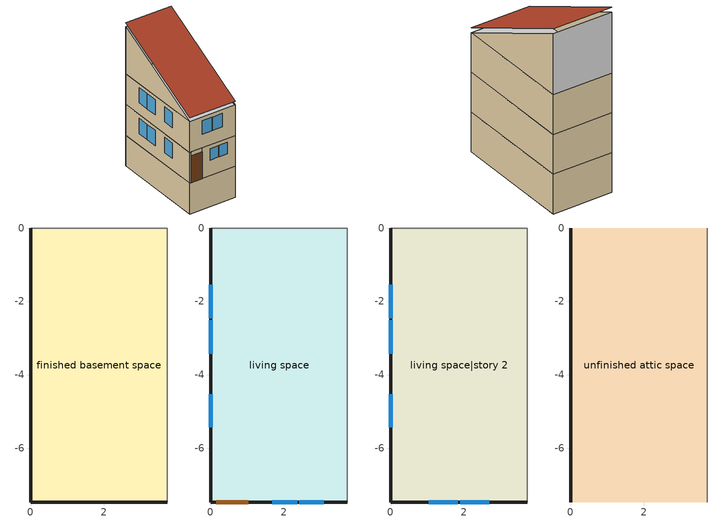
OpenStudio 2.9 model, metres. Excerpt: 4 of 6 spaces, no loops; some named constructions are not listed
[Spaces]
finished basement space
 floor foundation (FloorFndGrndFinB): 0,-7.47 0,0 3.73,0 3.73,-7.47 z-2.44
 wall foundation (WallFndGrndFinB): 0,0 0,-7.47 3.73,-7.47 z-2.44:0
 wall adiabatic (WallFndGrndFinB Reversed): 3.73,-7.47 3.73,0 0,0 z-2.44:0
living space
 floor to finished basement space (FloorFinUninsFin): 0,-7.47 0,0 3.73,0 3.73,-7.47 z0
 wall outside (WallExtInsFin): 0,0 0,-7.47 0.13,-7.47 1.05,-7.47 3.73,-7.47 z0:2.44
 wall adiabatic (WallIntFinUninsFin Reversed): 3.73,-7.47 3.73,0 0,0 z0:2.44
 window (WindowConstruction): 1.69,-7.47 2.36,-7.47 / 2.42,-7.47 3.09,-7.47 z1.24:2.13; 0,-1.55 0,-2.46 / 0,-2.52 0,-3.42 / 0,-4.52 0,-5.43 z0.93:2.13
 door (Door): 0.15,-7.47 1.02,-7.47 z0:2.13
living space|story 2
 floor to living space (FloorFinUninsFin): 0,-7.47 0,0 3.73,0 3.73,-7.47 z2.44
 wall outside (WallExtInsFin): 0,0 0,-7.47 3.73,-7.47 z2.44:4.88
 wall adiabatic (WallIntFinUninsFin Reversed): 3.73,-7.47 3.73,0 0,0 z2.44:4.88
 window (WindowConstruction): 1.04,-7.47 1.84,-7.47 / 1.9,-7.47 2.69,-7.47 z3.52:4.57; 0,-1.55 0,-2.46 / 0,-2.52 0,-3.42 / 0,-4.52 0,-5.43 z3.37:4.57
unfinished attic space
 floor to living space|story 2 (FloorFinInsUnfinAttic): 0,-7.47 0,0 3.73,0 3.73,-7.47 z4.88
 wall outside (WallExtUninsUnfin): 0,0,8.61 0,0,4.88 0,-7.47,4.88
 wall adiabatic (WallIntUnfinUninsUnfin Reversed): 3.73,0,8.61 3.73,-7.47,4.88 3.73,0,4.88
 ceiling adiabatic (RoofUnfinUninsExt Reversed): 3.73,0 0,0 z4.88:8.61
 roof outside (RoofUnfinInsExt): 3.73,0,8.91 0,0,8.91 0,-7.47,5.18 3.73,-7.47,5.18
[Exterior:Lights:Definition]
res lighting exterior: Design Level {W}=39.3122
[Schedule:Ruleset]
Name | Default Day Schedule | Summer Design Day Schedule | Winter Design Day Schedule
res lighting interior | Schedule Day 23 | res lighting interior summer design | res lighting interior winter design
res lighting exterior | Schedule Day 28 | res lighting exterior summer design | res lighting exterior winter design
res misc plug loads schedule | Schedule Day 31 | res misc plug loads schedule summer design | res misc plug loads schedule winter design
res mv_1 dryer exhaust schedule | Schedule Day 38
[Schedule:Day]
Schedule Day 23; res lighting interior winter design; Schedule Day 28; res lighting exterior winter design; Schedule Day 31; res misc plug loads schedule winter design; Schedule Day 38; res mv_1 dryer exhaust schedule allday2; res mv_1 dryer exhaust schedule allday3; res mv_1 dryer exhaust schedule allday4; res mv_1 dryer exhaust schedule allday6: 24, 0, 0
res lighting interior allday1; res lighting exterior allday1: 1, 0, 0.123751, 2, 0, 0.0742506, 4, 0, 0.0495004, 5, 0, 0.0550333, 6, 0, 0.151005, 7, 0, 0.354518, 8, 0, 0.448634, 9, 0, 0.476771, 10, 0, 0.490088, 11, 0, 0.476763, 12, 0, 0.458301, 13, 0, 0.444976, 14, 0, 0.441055, 15, 0, 0.447927, 16, 0, 0.48986, 17, 0, 0.601585, 18, 0, 0.797807, 19, 0, 0.978646, 20, 0, 0.990805, 21, 0, 0.822578, 22, 0, 0.620621, 23, 0, 0.536431, 24, 0, 0.249225
res lighting interior allday2; res lighting exterior allday2: 1, 0, 0.123751, 2, 0, 0.0742506, 4, 0, 0.0495004, 5, 0, 0.0547503, 6, 0, 0.149594, 7, 0, 0.351204, 8, 0, 0.44444, 9, 0, 0.470027, 10, 0, 0.480931, 11, 0, 0.467731, 12, 0, 0.449442, 13, 0, 0.436241, 14, 0, 0.432357, 15, 0, 0.435458, 16, 0, 0.457541, 17, 0, 0.526174, 18, 0, 0.674382, 19, 0, 0.867815, 20, 0, 0.979613, 21, 0, 0.912905, 22, 0, 0.727145, 23, 0, 0.638088, 24, 0, 0.249225
res lighting interior allday3; res lighting exterior allday3: 1, 0, 0.123751, 2, 0, 0.0742506, 4, 0, 0.0495004, 5, 0, 0.0539769, 6, 0, 0.145737, 7, 0, 0.342151, 8, 0, 0.432984, 9, 0, 0.451822, 10, 0, 0.456356, 11, 0, 0.443495, 12, 0, 0.425678, 13, 0, 0.412817, 14, 0, 0.409033, 15, 0, 0.410444, 16, 0, 0.422423, 17, 0, 0.463778, 18, 0, 0.567207, 19, 0, 0.736351, 20, 0, 0.89541, 21, 0, 0.928337, 22, 0, 0.807462, 23, 0, 0.499769, 24, 0, 0.249225
res lighting interior allday4; res lighting exterior allday4: 1, 0, 0.123751, 2, 0, 0.0742506, 4, 0, 0.0495004, 5, 0, 0.0529206, 6, 0, 0.14047, 7, 0, 0.329784, 8, 0, 0.417334, 9, 0, 0.427474, 10, 0, 0.423826, 11, 0, 0.411431, 12, 0, 0.394257, 13, 0, 0.381861, 14, 0, 0.378214, 15, 0, 0.377995, 16, 0, 0.379305, 17, 0, 0.386076, 18, 0, 0.412203, 19, 0, 0.483741, 20, 0, 0.618803, 21, 0, 0.782651, 22, 0, 0.880006, 23, 0, 0.59731, 24, 0, 0.249225
res lighting interior allday5; res lighting exterior allday5: 1, 0, 0.123751, 2, 0, 0.0742506, 4, 0, 0.0495004, 5, 0, 0.0518642, 6, 0, 0.135202, 7, 0, 0.317417, 8, 0, 0.401684, 9, 0, 0.403727, 10, 0, 0.392499, 11, 0, 0.380568, 12, 0, 0.364039, 13, 0, 0.352108, 14, 0, 0.348597, 15, 0, 0.348344, 16, 0, 0.349185, 17, 0, 0.353494, 18, 0, 0.37052, 19, 0, 0.419884, 20, 0, 0.522801, 21, 0, 0.670504, 22, 0, 0.799058, 23, 0, 0.582332, 24, 0, 0.249225
res lighting interior allday6; res lighting exterior allday6: 1, 0, 0.123751, 2, 0, 0.0742506, 4, 0, 0.0495004, 5, 0, 0.0510908, 6, 0, 0.131346, 7, 0, 0.308364, 8, 0, 0.390227, 9, 0, 0.386724, 10, 0, 0.370329, 11, 0, 0.358738, 12, 0, 0.34268, 13, 0, 0.33109, 14, 0, 0.327679, 15, 0, 0.327431, 16, 0, 0.328169, 17, 0, 0.3317, 18, 0, 0.345176, 19, 0, 0.384002, 20, 0, 0.467137, 21, 0, 0.595227, 22, 0, 0.726082, 23, 0, 0.557461, 24, 0, 0.249225
res lighting interior allday7; res lighting exterior allday7: 1, 0, 0.123751, 2, 0, 0.0742506, 4, 0, 0.0495004, 5, 0, 0.0508078, 6, 0, 0.129935, 7, 0, 0.30505, 8, 0, 0.386033, 9, 0, 0.380581, 10, 0, 0.362375, 11, 0, 0.350909, 12, 0, 0.335023, 13, 0, 0.323557, 14, 0, 0.320183, 15, 0, 0.319942, 16, 0, 0.320696, 17, 0, 0.324296, 18, 0, 0.337983, 19, 0, 0.377272, 20, 0, 0.461059, 21, 0, 0.589559, 22, 0, 0.71999, 23, 0, 0.553959, 24, 0, 0.249225
res lighting interior allday8; res lighting exterior allday8: 1, 0, 0.123751, 2, 0, 0.0742506, 4, 0, 0.0495004, 5, 0, 0.0510908, 6, 0, 0.131346, 7, 0, 0.308364, 8, 0, 0.390227, 9, 0, 0.386724, 10, 0, 0.370329, 11, 0, 0.358738, 12, 0, 0.34268, 13, 0, 0.33109, 14, 0, 0.327679, 15, 0, 0.327463, 16, 0, 0.328508, 17, 0, 0.333671, 18, 0, 0.353343, 19, 0, 0.408235, 20, 0, 0.517996, 21, 0, 0.667796, 22, 0, 0.788015, 23, 0, 0.571055, 24, 0, 0.249225
res lighting interior allday9; res lighting exterior allday9: 1, 0, 0.123751, 2, 0, 0.0742506, 4, 0, 0.0495004, 5, 0, 0.0518642, 6, 0, 0.135202, 7, 0, 0.317417, 8, 0, 0.401684, 9, 0, 0.403727, 10, 0, 0.392499, 11, 0, 0.380568, 12, 0, 0.364039, 13, 0, 0.352108, 14, 0, 0.348597, 15, 0, 0.34858, 16, 0, 0.351275, 17, 0, 0.363405, 18, 0, 0.404274, 19, 0, 0.501103, 20, 0, 0.656115, 21, 0, 0.806081, 22, 0, 0.850995, 23, 0, 0.561051, 24, 0, 0.249225
res lighting interior allday10; res lighting exterior allday10: 1, 0, 0.123751, 2, 0, 0.0742506, 4, 0, 0.0495004, 5, 0, 0.0529206, 6, 0, 0.14047, 7, 0, 0.329784, 8, 0, 0.417334, 9, 0, 0.427474, 10, 0, 0.423826, 11, 0, 0.411431, 12, 0, 0.394257, 13, 0, 0.381861, 14, 0, 0.378214, 15, 0, 0.378919, 16, 0, 0.386741, 17, 0, 0.41682, 18, 0, 0.500557, 19, 0, 0.655466, 20, 0, 0.829225, 21, 0, 0.905334, 22, 0, 0.820928, 23, 0, 0.509707, 24, 0, 0.249225
res lighting interior allday11; res lighting exterior allday11: 1, 0, 0.123751, 2, 0, 0.0742506, 4, 0, 0.0495004, 5, 0, 0.0539769, 6, 0, 0.145737, 7, 0, 0.342151, 8, 0, 0.432984, 9, 0, 0.451822, 10, 0, 0.456356, 11, 0, 0.443495, 12, 0, 0.425678, 13, 0, 0.412817, 14, 0, 0.409033, 15, 0, 0.421324, 16, 0, 0.481818, 17, 0, 0.61218, 18, 0, 0.804217, 19, 0, 0.945912, 20, 0, 0.918658, 21, 0, 0.747013, 22, 0, 0.56552, 23, 0, 0.493046, 24, 0, 0.249225
res lighting interior allday12; res lighting exterior allday12: 1, 0, 0.123751, 2, 0, 0.0742506, 4, 0, 0.0495004, 5, 0, 0.0547503, 6, 0, 0.149594, 7, 0, 0.351204, 8, 0, 0.44444, 9, 0, 0.470027, 10, 0, 0.480931, 11, 0, 0.467731, 12, 0, 0.449442, 13, 0, 0.436241, 14, 0, 0.432357, 15, 0, 0.445561, 16, 0, 0.513103, 17, 0, 0.660674, 18, 0, 0.869445, 19, 0, 1, 20, 0, 0.932675, 21, 0, 0.731582, 22, 0, 0.553643, 23, 0, 0.488328, 24, 0, 0.249225
res lighting interior summer design; res lighting exterior summer design; res misc plug loads schedule summer design: 24, 0, 1
res misc plug loads schedule allday1; res misc plug loads schedule allday12: 1, 0, 0.655649, 2, 0, 0.618183, 3, 0, 0.599451, 4, 0, 0.580718, 5, 0, 0.599451, 6, 0, 0.618183, 7, 0, 0.693115, 8, 0, 0.786779, 11, 0, 0.805512, 12, 0, 0.824245, 14, 0, 0.842977, 15, 0, 0.824245, 16, 0, 0.86171, 17, 0, 0.899176, 18, 0, 0.974107, 19, 0, 0.99284, 20, 0, 0.936642, 21, 0, 0.880443, 22, 0, 0.842977, 23, 0, 0.749313, 24, 0, 0.674382
res misc plug loads schedule allday2: 1, 0, 0.660377, 2, 0, 0.622642, 3, 0, 0.603774, 4, 0, 0.584906, 5, 0, 0.603774, 6, 0, 0.622642, 7, 0, 0.698113, 8, 0, 0.792453, 11, 0, 0.811321, 12, 0, 0.830189, 14, 0, 0.849057, 15, 0, 0.830189, 16, 0, 0.867925, 17, 0, 0.90566, 18, 0, 0.981132, 19, 0, 1, 20, 0, 0.943396, 21, 0, 0.886792, 22, 0, 0.849057, 23, 0, 0.754717, 24, 0, 0.679245
res misc plug loads schedule allday3; res misc plug loads schedule allday5: 1, 0, 0.521682, 2, 0, 0.491872, 3, 0, 0.476967, 4, 0, 0.462062, 5, 0, 0.476967, 6, 0, 0.491872, 7, 0, 0.551493, 8, 0, 0.626019, 11, 0, 0.640924, 12, 0, 0.655829, 14, 0, 0.670734, 15, 0, 0.655829, 16, 0, 0.68564, 17, 0, 0.71545, 18, 0, 0.775071, 19, 0, 0.789976, 20, 0, 0.745261, 21, 0, 0.700545, 22, 0, 0.670734, 23, 0, 0.596208, 24, 0, 0.536588
res misc plug loads schedule allday4: 1, 0, 0.519581, 2, 0, 0.489891, 3, 0, 0.475045, 4, 0, 0.4602, 5, 0, 0.475045, 6, 0, 0.489891, 7, 0, 0.549271, 8, 0, 0.623497, 11, 0, 0.638342, 12, 0, 0.653187, 14, 0, 0.668033, 15, 0, 0.653187, 16, 0, 0.682878, 17, 0, 0.712568, 18, 0, 0.771949, 19, 0, 0.786794, 20, 0, 0.742258, 21, 0, 0.697723, 22, 0, 0.668033, 23, 0, 0.593807, 24, 0, 0.534426
res misc plug loads schedule allday6; res misc plug loads schedule allday9: 1, 0, 0.434473, 2, 0, 0.409646, 3, 0, 0.397232, 4, 0, 0.384819, 5, 0, 0.397232, 6, 0, 0.409646, 7, 0, 0.4593, 8, 0, 0.521367, 11, 0, 0.533781, 12, 0, 0.546194, 14, 0, 0.558608, 15, 0, 0.546194, 16, 0, 0.571021, 17, 0, 0.595848, 18, 0, 0.645502, 19, 0, 0.657916, 20, 0, 0.620675, 21, 0, 0.583435, 22, 0, 0.558608, 23, 0, 0.49654, 24, 0, 0.446886
res misc plug loads schedule allday7; res misc plug loads schedule allday8: 1, 0, 0.43132, 2, 0, 0.406674, 3, 0, 0.39435, 4, 0, 0.382027, 5, 0, 0.39435, 6, 0, 0.406674, 7, 0, 0.455967, 8, 0, 0.517585, 11, 0, 0.529908, 12, 0, 0.542231, 14, 0, 0.554555, 15, 0, 0.542231, 16, 0, 0.566878, 17, 0, 0.591525, 18, 0, 0.640819, 19, 0, 0.653142, 20, 0, 0.616172, 21, 0, 0.579202, 22, 0, 0.554555, 23, 0, 0.492938, 24, 0, 0.443644
res misc plug loads schedule allday10: 1, 0, 0.520106, 2, 0, 0.490386, 3, 0, 0.475526, 4, 0, 0.460666, 5, 0, 0.475526, 6, 0, 0.490386, 7, 0, 0.549827, 8, 0, 0.624128, 11, 0, 0.638988, 12, 0, 0.653848, 14, 0, 0.668708, 15, 0, 0.653848, 16, 0, 0.683568, 17, 0, 0.713289, 18, 0, 0.772729, 19, 0, 0.787589, 20, 0, 0.743009, 21, 0, 0.698428, 22, 0, 0.668708, 23, 0, 0.594407, 24, 0, 0.534966
res misc plug loads schedule allday11: 1, 0, 0.51853, 2, 0, 0.4889, 3, 0, 0.474085, 4, 0, 0.45927, 5, 0, 0.474085, 6, 0, 0.4889, 7, 0, 0.54816, 8, 0, 0.622236, 11, 0, 0.637051, 12, 0, 0.651867, 14, 0, 0.666682, 15, 0, 0.651867, 16, 0, 0.681497, 17, 0, 0.711127, 18, 0, 0.770388, 19, 0, 0.785203, 20, 0, 0.740757, 21, 0, 0.696312, 22, 0, 0.666682, 23, 0, 0.592606, 24, 0, 0.533345
res mv_1 dryer exhaust schedule allday1: 7, 0, 0, 7, 10, 0.1, 8, 10, 1, 8, 20, 0.9, 14, 40, 0, 14, 50, 0.8, 15, 0, 1, 15, 10, 0.6, 24, 0, 0
res mv_1 dryer exhaust schedule allday5: 4, 0, 0, 4, 10, 0.2, 5, 40, 1, 5, 50, 0.1, 9, 0, 0, 9, 10, 0.1, 10, 10, 1, 10, 20, 0.9, 18, 0, 0, 18, 10, 0.5, 18, 20, 1, 18, 30, 0.9, 19, 10, 0, 19, 20, 0.1, 19, 40, 1, 19, 50, 0.3, 20, 30, 0, 20, 40, 0.7, 20, 50, 1, 21, 0, 0.7, 24, 0, 0
res mv_1 dryer exhaust schedule allday7: 11, 10, 0, 11, 20, 0.2, 11, 40, 1, 11, 50, 0.2, 12, 30, 0, 12, 40, 0.7, 12, 50, 1, 13, 0, 0.7, 24, 0, 0
[Schedule:Rule] Apply Sunday=Yes; Apply Monday=Yes; Apply Tuesday=Yes; Apply Wednesday=Yes; Apply Thursday=Yes; Apply Friday=Yes; Apply Saturday=Yes
res lighting interior allday rule1: Schedule Ruleset=res lighting interior; Rule Order=11; Day Schedule=res lighting interior allday1; Date Specification Type=DateRange; Start Month=1; Start Day=1; End Month=1; End Day=31
res lighting interior allday rule2: Schedule Ruleset=res lighting interior; Rule Order=10; Day Schedule=res lighting interior allday2; Date Specification Type=DateRange; Start Month=2; Start Day=1; End Month=2; End Day=28
res lighting interior allday rule3: Schedule Ruleset=res lighting interior; Rule Order=9; Day Schedule=res lighting interior allday3; Date Specification Type=DateRange; Start Month=3; Start Day=1; End Month=3; End Day=31
res lighting interior allday rule4: Schedule Ruleset=res lighting interior; Rule Order=8; Day Schedule=res lighting interior allday4; Date Specification Type=DateRange; Start Month=4; Start Day=1; End Month=4; End Day=30
res lighting interior allday rule5: Schedule Ruleset=res lighting interior; Rule Order=7; Day Schedule=res lighting interior allday5; Date Specification Type=DateRange; Start Month=5; Start Day=1; End Month=5; End Day=31
res lighting interior allday rule6: Schedule Ruleset=res lighting interior; Rule Order=6; Day Schedule=res lighting interior allday6; Date Specification Type=DateRange; Start Month=6; Start Day=1; End Month=6; End Day=30
res lighting interior allday rule7: Schedule Ruleset=res lighting interior; Rule Order=5; Day Schedule=res lighting interior allday7; Date Specification Type=DateRange; Start Month=7; Start Day=1; End Month=7; End Day=31
res lighting interior allday rule8: Schedule Ruleset=res lighting interior; Rule Order=4; Day Schedule=res lighting interior allday8; Date Specification Type=DateRange; Start Month=8; Start Day=1; End Month=8; End Day=31
res lighting interior allday rule9: Schedule Ruleset=res lighting interior; Rule Order=3; Day Schedule=res lighting interior allday9; Date Specification Type=DateRange; Start Month=9; Start Day=1; End Month=9; End Day=30
res lighting interior allday rule10: Schedule Ruleset=res lighting interior; Rule Order=2; Day Schedule=res lighting interior allday10; Date Specification Type=DateRange; Start Month=10; Start Day=1; End Month=10; End Day=31
res lighting interior allday rule11: Schedule Ruleset=res lighting interior; Rule Order=1; Day Schedule=res lighting interior allday11; Date Specification Type=DateRange; Start Month=11; Start Day=1; End Month=11; End Day=30
res lighting interior allday rule12: Schedule Ruleset=res lighting interior; Rule Order=0; Day Schedule=res lighting interior allday12; Date Specification Type=DateRange; Start Month=12; Start Day=1; End Month=12; End Day=31
res lighting exterior allday rule1: Schedule Ruleset=res lighting exterior; Rule Order=11; Day Schedule=res lighting exterior allday1; Date Specification Type=DateRange; Start Month=1; Start Day=1; End Month=1; End Day=31
res lighting exterior allday rule2: Schedule Ruleset=res lighting exterior; Rule Order=10; Day Schedule=res lighting exterior allday2; Date Specification Type=DateRange; Start Month=2; Start Day=1; End Month=2; End Day=28
res lighting exterior allday rule3: Schedule Ruleset=res lighting exterior; Rule Order=9; Day Schedule=res lighting exterior allday3; Date Specification Type=DateRange; Start Month=3; Start Day=1; End Month=3; End Day=31
res lighting exterior allday rule4: Schedule Ruleset=res lighting exterior; Rule Order=8; Day Schedule=res lighting exterior allday4; Date Specification Type=DateRange; Start Month=4; Start Day=1; End Month=4; End Day=30
res lighting exterior allday rule5: Schedule Ruleset=res lighting exterior; Rule Order=7; Day Schedule=res lighting exterior allday5; Date Specification Type=DateRange; Start Month=5; Start Day=1; End Month=5; End Day=31
res lighting exterior allday rule6: Schedule Ruleset=res lighting exterior; Rule Order=6; Day Schedule=res lighting exterior allday6; Date Specification Type=DateRange; Start Month=6; Start Day=1; End Month=6; End Day=30
res lighting exterior allday rule7: Schedule Ruleset=res lighting exterior; Rule Order=5; Day Schedule=res lighting exterior allday7; Date Specification Type=DateRange; Start Month=7; Start Day=1; End Month=7; End Day=31
res lighting exterior allday rule8: Schedule Ruleset=res lighting exterior; Rule Order=4; Day Schedule=res lighting exterior allday8; Date Specification Type=DateRange; Start Month=8; Start Day=1; End Month=8; End Day=31
res lighting exterior allday rule9: Schedule Ruleset=res lighting exterior; Rule Order=3; Day Schedule=res lighting exterior allday9; Date Specification Type=DateRange; Start Month=9; Start Day=1; End Month=9; End Day=30
res lighting exterior allday rule10: Schedule Ruleset=res lighting exterior; Rule Order=2; Day Schedule=res lighting exterior allday10; Date Specification Type=DateRange; Start Month=10; Start Day=1; End Month=10; End Day=31
res lighting exterior allday rule11: Schedule Ruleset=res lighting exterior; Rule Order=1; Day Schedule=res lighting exterior allday11; Date Specification Type=DateRange; Start Month=11; Start Day=1; End Month=11; End Day=30
res lighting exterior allday rule12: Schedule Ruleset=res lighting exterior; Rule Order=0; Day Schedule=res lighting exterior allday12; Date Specification Type=DateRange; Start Month=12; Start Day=1; End Month=12; End Day=31
res misc plug loads schedule allday rule1: Schedule Ruleset=res misc plug loads schedule; Rule Order=11; Day Schedule=res misc plug loads schedule allday1; Date Specification Type=DateRange; Start Month=1; Start Day=1; End Month=1; End Day=31
res misc plug loads schedule allday rule2: Schedule Ruleset=res misc plug loads schedule; Rule Order=10; Day Schedule=res misc plug loads schedule allday2; Date Specification Type=DateRange; Start Month=2; Start Day=1; End Month=2; End Day=28
res misc plug loads schedule allday rule3: Schedule Ruleset=res misc plug loads schedule; Rule Order=9; Day Schedule=res misc plug loads schedule allday3; Date Specification Type=DateRange; Start Month=3; Start Day=1; End Month=3; End Day=31
res misc plug loads schedule allday rule4: Schedule Ruleset=res misc plug loads schedule; Rule Order=8; Day Schedule=res misc plug loads schedule allday4; Date Specification Type=DateRange; Start Month=4; Start Day=1; End Month=4; End Day=30
res misc plug loads schedule allday rule5: Schedule Ruleset=res misc plug loads schedule; Rule Order=7; Day Schedule=res misc plug loads schedule allday5; Date Specification Type=DateRange; Start Month=5; Start Day=1; End Month=5; End Day=31
res misc plug loads schedule allday rule6: Schedule Ruleset=res misc plug loads schedule; Rule Order=6; Day Schedule=res misc plug loads schedule allday6; Date Specification Type=DateRange; Start Month=6; Start Day=1; End Month=6; End Day=30
res misc plug loads schedule allday rule7: Schedule Ruleset=res misc plug loads schedule; Rule Order=5; Day Schedule=res misc plug loads schedule allday7; Date Specification Type=DateRange; Start Month=7; Start Day=1; End Month=7; End Day=31
res misc plug loads schedule allday rule8: Schedule Ruleset=res misc plug loads schedule; Rule Order=4; Day Schedule=res misc plug loads schedule allday8; Date Specification Type=DateRange; Start Month=8; Start Day=1; End Month=8; End Day=31
res misc plug loads schedule allday rule9: Schedule Ruleset=res misc plug loads schedule; Rule Order=3; Day Schedule=res misc plug loads schedule allday9; Date Specification Type=DateRange; Start Month=9; Start Day=1; End Month=9; End Day=30
res misc plug loads schedule allday rule10: Schedule Ruleset=res misc plug loads schedule; Rule Order=2; Day Schedule=res misc plug loads schedule allday10; Date Specification Type=DateRange; Start Month=10; Start Day=1; End Month=10; End Day=31
res misc plug loads schedule allday rule11: Schedule Ruleset=res misc plug loads schedule; Rule Order=1; Day Schedule=res misc plug loads schedule allday11; Date Specification Type=DateRange; Start Month=11; Start Day=1; End Month=11; End Day=30
res misc plug loads schedule allday rule12: Schedule Ruleset=res misc plug loads schedule; Rule Order=0; Day Schedule=res misc plug loads schedule allday12; Date Specification Type=DateRange; Start Month=12; Start Day=1; End Month=12; End Day=31
res mv_1 dryer exhaust schedule allday ruleset1: Schedule Ruleset=res mv_1 dryer exhaust schedule; Rule Order=6; Day Schedule=res mv_1 dryer exhaust schedule allday1; Date Specification Type=SpecificDates; Specific Month 1=1; Specific Day 1=1; Specific Month 2=1; Specific Day 2=8; Specific Month 3=1; Specific Day 3=15; Specific Month 4=1; Specific Day 4=22; Specific Month 5=1; Specific Day 5=29; Specific Month 6=2; Specific Day 6=5; Specific Month 7=2; Specific Day 7=12; Specific Month 8=2; Specific Day 8=19; Specific Month 9=2; Specific Day 9=26; Specific Month 10=3; Specific Day 10=5; Specific Month 11=3; Specific Day 11=12; Specific Month 12=3; Specific Day 12=19; Specific Month 13=3; Specific Day 13=26; Specific Month 14=4; Specific Day 14=2; Specific Month 15=4; Specific Day 15=9; Specific Month 16=4; Specific Day 16=16; Specific Month 17=4; Specific Day 17=23; Specific Month 18=4; Specific Day 18=30; Specific Month 19=5; Specific Day 19=7; Specific Month 20=5; Specific Day 20=14; Specific Month 21=5; Specific Day 21=21; Specific Month 22=5; Specific Day 22=28; Specific Month 23=6; Specific Day 23=4; Specific Month 24=6; Specific Day 24=11; Specific Month 25=6; Specific Day 25=18; Specific Month 26=6; Specific Day 26=25; Specific Month 27=7; Specific Day 27=2; Specific Month 28=7; Specific Day 28=9; Specific Month 29=7; Specific Day 29=16; Specific Month 30=7; Specific Day 30=23; Specific Month 31=7; Specific Day 31=30; Specific Month 32=8; Specific Day 32=6; Specific Month 33=8; Specific Day 33=13; Specific Month 34=8; Specific Day 34=20; Specific Month 35=8; Specific Day 35=27; Specific Month 36=9; Specific Day 36=3; Specific Month 37=9; Specific Day 37=10; Specific Month 38=9; Specific Day 38=17; Specific Month 39=9; Specific Day 39=24; Specific Month 40=10; Specific Day 40=1; Specific Month 41=10; Specific Day 41=8; Specific Month 42=10; Specific Day 42=15; Specific Month 43=10; Specific Day 43=22; Specific Month 44=10; Specific Day 44=29; Specific Month 45=11; Specific Day 45=5; Specific Month 46=11; Specific Day 46=12; Specific Month 47=11; Specific Day 47=19; Specific Month 48=11; Specific Day 48=26; Specific Month 49=12; Specific Day 49=3; Specific Month 50=12; Specific Day 50=10; Specific Month 51=12; Specific Day 51=17; Specific Month 52=12; Specific Day 52=24; Specific Month 53=12; Specific Day 53=31
res mv_1 dryer exhaust schedule allday ruleset2: Schedule Ruleset=res mv_1 dryer exhaust schedule; Rule Order=5; Day Schedule=res mv_1 dryer exhaust schedule allday2; Date Specification Type=SpecificDates; Specific Month 1=1; Specific Day 1=2; Specific Month 2=1; Specific Day 2=9; Specific Month 3=1; Specific Day 3=16; Specific Month 4=1; Specific Day 4=23; Specific Month 5=1; Specific Day 5=30; Specific Month 6=2; Specific Day 6=6; Specific Month 7=2; Specific Day 7=13; Specific Month 8=2; Specific Day 8=20; Specific Month 9=2; Specific Day 9=27; Specific Month 10=3; Specific Day 10=6; Specific Month 11=3; Specific Day 11=13; Specific Month 12=3; Specific Day 12=20; Specific Month 13=3; Specific Day 13=27; Specific Month 14=4; Specific Day 14=3; Specific Month 15=4; Specific Day 15=10; Specific Month 16=4; Specific Day 16=17; Specific Month 17=4; Specific Day 17=24; Specific Month 18=5; Specific Day 18=1; Specific Month 19=5; Specific Day 19=8; Specific Month 20=5; Specific Day 20=15; Specific Month 21=5; Specific Day 21=22; Specific Month 22=5; Specific Day 22=29; Specific Month 23=6; Specific Day 23=5; Specific Month 24=6; Specific Day 24=12; Specific Month 25=6; Specific Day 25=19; Specific Month 26=6; Specific Day 26=26; Specific Month 27=7; Specific Day 27=3; Specific Month 28=7; Specific Day 28=10; Specific Month 29=7; Specific Day 29=17; Specific Month 30=7; Specific Day 30=24; Specific Month 31=7; Specific Day 31=31; Specific Month 32=8; Specific Day 32=7; Specific Month 33=8; Specific Day 33=14; Specific Month 34=8; Specific Day 34=21; Specific Month 35=8; Specific Day 35=28; Specific Month 36=9; Specific Day 36=4; Specific Month 37=9; Specific Day 37=11; Specific Month 38=9; Specific Day 38=18; Specific Month 39=9; Specific Day 39=25; Specific Month 40=10; Specific Day 40=2; Specific Month 41=10; Specific Day 41=9; Specific Month 42=10; Specific Day 42=16; Specific Month 43=10; Specific Day 43=23; Specific Month 44=10; Specific Day 44=30; Specific Month 45=11; Specific Day 45=6; Specific Month 46=11; Specific Day 46=13; Specific Month 47=11; Specific Day 47=20; Specific Month 48=11; Specific Day 48=27; Specific Month 49=12; Specific Day 49=4; Specific Month 50=12; Specific Day 50=11; Specific Month 51=12; Specific Day 51=18; Specific Month 52=12; Specific Day 52=25
res mv_1 dryer exhaust schedule allday ruleset3: Schedule Ruleset=res mv_1 dryer exhaust schedule; Rule Order=4; Day Schedule=res mv_1 dryer exhaust schedule allday3; Date Specification Type=SpecificDates; Specific Month 1=1; Specific Day 1=3; Specific Month 2=1; Specific Day 2=10; Specific Month 3=1; Specific Day 3=17; Specific Month 4=1; Specific Day 4=24; Specific Month 5=1; Specific Day 5=31; Specific Month 6=2; Specific Day 6=7; Specific Month 7=2; Specific Day 7=14; Specific Month 8=2; Specific Day 8=21; Specific Month 9=2; Specific Day 9=28; Specific Month 10=3; Specific Day 10=7; Specific Month 11=3; Specific Day 11=14; Specific Month 12=3; Specific Day 12=21; Specific Month 13=3; Specific Day 13=28; Specific Month 14=4; Specific Day 14=4; Specific Month 15=4; Specific Day 15=11; Specific Month 16=4; Specific Day 16=18; Specific Month 17=4; Specific Day 17=25; Specific Month 18=5; Specific Day 18=2; Specific Month 19=5; Specific Day 19=9; Specific Month 20=5; Specific Day 20=16; Specific Month 21=5; Specific Day 21=23; Specific Month 22=5; Specific Day 22=30; Specific Month 23=6; Specific Day 23=6; Specific Month 24=6; Specific Day 24=13; Specific Month 25=6; Specific Day 25=20; Specific Month 26=6; Specific Day 26=27; Specific Month 27=7; Specific Day 27=4; Specific Month 28=7; Specific Day 28=11; Specific Month 29=7; Specific Day 29=18; Specific Month 30=7; Specific Day 30=25; Specific Month 31=8; Specific Day 31=1; Specific Month 32=8; Specific Day 32=8; Specific Month 33=8; Specific Day 33=15; Specific Month 34=8; Specific Day 34=22; Specific Month 35=8; Specific Day 35=29; Specific Month 36=9; Specific Day 36=5; Specific Month 37=9; Specific Day 37=12; Specific Month 38=9; Specific Day 38=19; Specific Month 39=9; Specific Day 39=26; Specific Month 40=10; Specific Day 40=3; Specific Month 41=10; Specific Day 41=10; Specific Month 42=10; Specific Day 42=17; Specific Month 43=10; Specific Day 43=24; Specific Month 44=10; Specific Day 44=31; Specific Month 45=11; Specific Day 45=7; Specific Month 46=11; Specific Day 46=14; Specific Month 47=11; Specific Day 47=21; Specific Month 48=11; Specific Day 48=28; Specific Month 49=12; Specific Day 49=5; Specific Month 50=12; Specific Day 50=12; Specific Month 51=12; Specific Day 51=19; Specific Month 52=12; Specific Day 52=26
res mv_1 dryer exhaust schedule allday ruleset4: Schedule Ruleset=res mv_1 dryer exhaust schedule; Rule Order=3; Day Schedule=res mv_1 dryer exhaust schedule allday4; Date Specification Type=SpecificDates; Specific Month 1=1; Specific Day 1=4; Specific Month 2=1; Specific Day 2=11; Specific Month 3=1; Specific Day 3=18; Specific Month 4=1; Specific Day 4=25; Specific Month 5=2; Specific Day 5=1; Specific Month 6=2; Specific Day 6=8; Specific Month 7=2; Specific Day 7=15; Specific Month 8=2; Specific Day 8=22; Specific Month 9=3; Specific Day 9=1; Specific Month 10=3; Specific Day 10=8; Specific Month 11=3; Specific Day 11=15; Specific Month 12=3; Specific Day 12=22; Specific Month 13=3; Specific Day 13=29; Specific Month 14=4; Specific Day 14=5; Specific Month 15=4; Specific Day 15=12; Specific Month 16=4; Specific Day 16=19; Specific Month 17=4; Specific Day 17=26; Specific Month 18=5; Specific Day 18=3; Specific Month 19=5; Specific Day 19=10; Specific Month 20=5; Specific Day 20=17; Specific Month 21=5; Specific Day 21=24; Specific Month 22=5; Specific Day 22=31; Specific Month 23=6; Specific Day 23=7; Specific Month 24=6; Specific Day 24=14; Specific Month 25=6; Specific Day 25=21; Specific Month 26=6; Specific Day 26=28; Specific Month 27=7; Specific Day 27=5; Specific Month 28=7; Specific Day 28=12; Specific Month 29=7; Specific Day 29=19; Specific Month 30=7; Specific Day 30=26; Specific Month 31=8; Specific Day 31=2; Specific Month 32=8; Specific Day 32=9; Specific Month 33=8; Specific Day 33=16; Specific Month 34=8; Specific Day 34=23; Specific Month 35=8; Specific Day 35=30; Specific Month 36=9; Specific Day 36=6; Specific Month 37=9; Specific Day 37=13; Specific Month 38=9; Specific Day 38=20; Specific Month 39=9; Specific Day 39=27; Specific Month 40=10; Specific Day 40=4; Specific Month 41=10; Specific Day 41=11; Specific Month 42=10; Specific Day 42=18; Specific Month 43=10; Specific Day 43=25; Specific Month 44=11; Specific Day 44=1; Specific Month 45=11; Specific Day 45=8; Specific Month 46=11; Specific Day 46=15; Specific Month 47=11; Specific Day 47=22; Specific Month 48=11; Specific Day 48=29; Specific Month 49=12; Specific Day 49=6; Specific Month 50=12; Specific Day 50=13; Specific Month 51=12; Specific Day 51=20; Specific Month 52=12; Specific Day 52=27
res mv_1 dryer exhaust schedule allday ruleset5: Schedule Ruleset=res mv_1 dryer exhaust schedule; Rule Order=2; Day Schedule=res mv_1 dryer exhaust schedule allday5; Date Specification Type=SpecificDates; Specific Month 1=1; Specific Day 1=5; Specific Month 2=1; Specific Day 2=12; Specific Month 3=1; Specific Day 3=19; Specific Month 4=1; Specific Day 4=26; Specific Month 5=2; Specific Day 5=2; Specific Month 6=2; Specific Day 6=9; Specific Month 7=2; Specific Day 7=16; Specific Month 8=2; Specific Day 8=23; Specific Month 9=3; Specific Day 9=2; Specific Month 10=3; Specific Day 10=9; Specific Month 11=3; Specific Day 11=16; Specific Month 12=3; Specific Day 12=23; Specific Month 13=3; Specific Day 13=30; Specific Month 14=4; Specific Day 14=6; Specific Month 15=4; Specific Day 15=13; Specific Month 16=4; Specific Day 16=20; Specific Month 17=4; Specific Day 17=27; Specific Month 18=5; Specific Day 18=4; Specific Month 19=5; Specific Day 19=11; Specific Month 20=5; Specific Day 20=18; Specific Month 21=5; Specific Day 21=25; Specific Month 22=6; Specific Day 22=1; Specific Month 23=6; Specific Day 23=8; Specific Month 24=6; Specific Day 24=15; Specific Month 25=6; Specific Day 25=22; Specific Month 26=6; Specific Day 26=29; Specific Month 27=7; Specific Day 27=6; Specific Month 28=7; Specific Day 28=13; Specific Month 29=7; Specific Day 29=20; Specific Month 30=7; Specific Day 30=27; Specific Month 31=8; Specific Day 31=3; Specific Month 32=8; Specific Day 32=10; Specific Month 33=8; Specific Day 33=17; Specific Month 34=8; Specific Day 34=24; Specific Month 35=8; Specific Day 35=31; Specific Month 36=9; Specific Day 36=7; Specific Month 37=9; Specific Day 37=14; Specific Month 38=9; Specific Day 38=21; Specific Month 39=9; Specific Day 39=28; Specific Month 40=10; Specific Day 40=5; Specific Month 41=10; Specific Day 41=12; Specific Month 42=10; Specific Day 42=19; Specific Month 43=10; Specific Day 43=26; Specific Month 44=11; Specific Day 44=2; Specific Month 45=11; Specific Day 45=9; Specific Month 46=11; Specific Day 46=16; Specific Month 47=11; Specific Day 47=23; Specific Month 48=11; Specific Day 48=30; Specific Month 49=12; Specific Day 49=7; Specific Month 50=12; Specific Day 50=14; Specific Month 51=12; Specific Day 51=21; Specific Month 52=12; Specific Day 52=28
res mv_1 dryer exhaust schedule allday ruleset6: Schedule Ruleset=res mv_1 dryer exhaust schedule; Rule Order=1; Day Schedule=res mv_1 dryer exhaust schedule allday6; Date Specification Type=SpecificDates; Specific Month 1=1; Specific Day 1=6; Specific Month 2=1; Specific Day 2=13; Specific Month 3=1; Specific Day 3=20; Specific Month 4=1; Specific Day 4=27; Specific Month 5=2; Specific Day 5=3; Specific Month 6=2; Specific Day 6=10; Specific Month 7=2; Specific Day 7=17; Specific Month 8=2; Specific Day 8=24; Specific Month 9=3; Specific Day 9=3; Specific Month 10=3; Specific Day 10=10; Specific Month 11=3; Specific Day 11=17; Specific Month 12=3; Specific Day 12=24; Specific Month 13=3; Specific Day 13=31; Specific Month 14=4; Specific Day 14=7; Specific Month 15=4; Specific Day 15=14; Specific Month 16=4; Specific Day 16=21; Specific Month 17=4; Specific Day 17=28; Specific Month 18=5; Specific Day 18=5; Specific Month 19=5; Specific Day 19=12; Specific Month 20=5; Specific Day 20=19; Specific Month 21=5; Specific Day 21=26; Specific Month 22=6; Specific Day 22=2; Specific Month 23=6; Specific Day 23=9; Specific Month 24=6; Specific Day 24=16; Specific Month 25=6; Specific Day 25=23; Specific Month 26=6; Specific Day 26=30; Specific Month 27=7; Specific Day 27=7; Specific Month 28=7; Specific Day 28=14; Specific Month 29=7; Specific Day 29=21; Specific Month 30=7; Specific Day 30=28; Specific Month 31=8; Specific Day 31=4; Specific Month 32=8; Specific Day 32=11; Specific Month 33=8; Specific Day 33=18; Specific Month 34=8; Specific Day 34=25; Specific Month 35=9; Specific Day 35=1; Specific Month 36=9; Specific Day 36=8; Specific Month 37=9; Specific Day 37=15; Specific Month 38=9; Specific Day 38=22; Specific Month 39=9; Specific Day 39=29; Specific Month 40=10; Specific Day 40=6; Specific Month 41=10; Specific Day 41=13; Specific Month 42=10; Specific Day 42=20; Specific Month 43=10; Specific Day 43=27; Specific Month 44=11; Specific Day 44=3; Specific Month 45=11; Specific Day 45=10; Specific Month 46=11; Specific Day 46=17; Specific Month 47=11; Specific Day 47=24; Specific Month 48=12; Specific Day 48=1; Specific Month 49=12; Specific Day 49=8; Specific Month 50=12; Specific Day 50=15; Specific Month 51=12; Specific Day 51=22; Specific Month 52=12; Specific Day 52=29
res mv_1 dryer exhaust schedule allday ruleset7: Schedule Ruleset=res mv_1 dryer exhaust schedule; Rule Order=0; Day Schedule=res mv_1 dryer exhaust schedule allday7; Date Specification Type=SpecificDates; Specific Month 1=1; Specific Day 1=7; Specific Month 2=1; Specific Day 2=14; Specific Month 3=1; Specific Day 3=21; Specific Month 4=1; Specific Day 4=28; Specific Month 5=2; Specific Day 5=4; Specific Month 6=2; Specific Day 6=11; Specific Month 7=2; Specific Day 7=18; Specific Month 8=2; Specific Day 8=25; Specific Month 9=3; Specific Day 9=4; Specific Month 10=3; Specific Day 10=11; Specific Month 11=3; Specific Day 11=18; Specific Month 12=3; Specific Day 12=25; Specific Month 13=4; Specific Day 13=1; Specific Month 14=4; Specific Day 14=8; Specific Month 15=4; Specific Day 15=15; Specific Month 16=4; Specific Day 16=22; Specific Month 17=4; Specific Day 17=29; Specific Month 18=5; Specific Day 18=6; Specific Month 19=5; Specific Day 19=13; Specific Month 20=5; Specific Day 20=20; Specific Month 21=5; Specific Day 21=27; Specific Month 22=6; Specific Day 22=3; Specific Month 23=6; Specific Day 23=10; Specific Month 24=6; Specific Day 24=17; Specific Month 25=6; Specific Day 25=24; Specific Month 26=7; Specific Day 26=1; Specific Month 27=7; Specific Day 27=8; Specific Month 28=7; Specific Day 28=15; Specific Month 29=7; Specific Day 29=22; Specific Month 30=7; Specific Day 30=29; Specific Month 31=8; Specific Day 31=5; Specific Month 32=8; Specific Day 32=12; Specific Month 33=8; Specific Day 33=19; Specific Month 34=8; Specific Day 34=26; Specific Month 35=9; Specific Day 35=2; Specific Month 36=9; Specific Day 36=9; Specific Month 37=9; Specific Day 37=16; Specific Month 38=9; Specific Day 38=23; Specific Month 39=9; Specific Day 39=30; Specific Month 40=10; Specific Day 40=7; Specific Month 41=10; Specific Day 41=14; Specific Month 42=10; Specific Day 42=21; Specific Month 43=10; Specific Day 43=28; Specific Month 44=11; Specific Day 44=4; Specific Month 45=11; Specific Day 45=11; Specific Month 46=11; Specific Day 46=18; Specific Month 47=11; Specific Day 47=25; Specific Month 48=12; Specific Day 48=2; Specific Month 49=12; Specific Day 49=9; Specific Month 50=12; Specific Day 50=16; Specific Month 51=12; Specific Day 51=23; Specific Month 52=12; Specific Day 52=30
